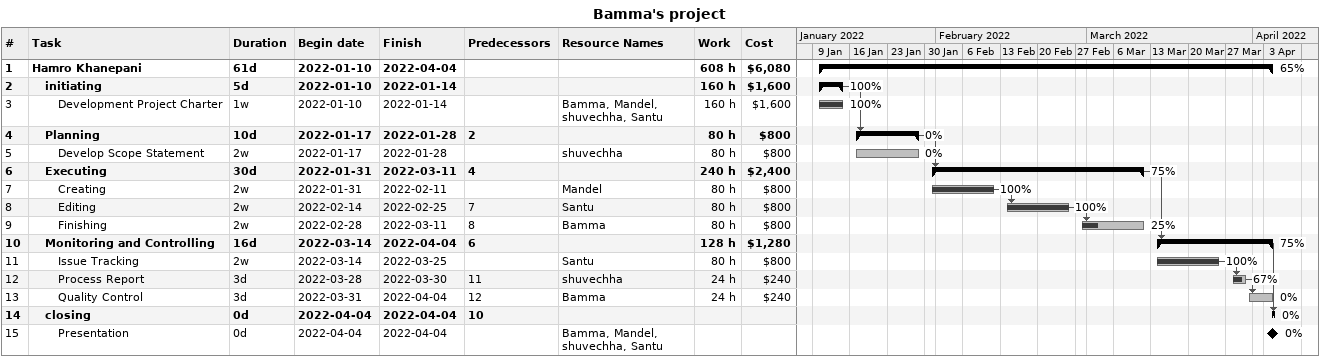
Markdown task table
Bamma's project

| ID | Level | Task | Duration | Start | Finish | Predecessors | Resources | % complete | Work (h) | Cost ($) |
|---|---|---|---|---|---|---|---|---|---|---|
| 1 | 1 | **Hamro Khanepani** | 61d | 2022-01-10 | 2022-04-04 |  |  | 65 | 608 | 6080 |
| 2 | 2 | **initiating** | 5d | 2022-01-10 | 2022-01-14 |  |  | 100 | 160 | 1600 |
| 3 | 3 | Development Project Charter | 1w | 2022-01-10 | 2022-01-14 |  | Bamma, Mandel, shuvechha, Santu | 100 | 160 | 1600 |
| 4 | 2 | **Planning** | 10d | 2022-01-17 | 2022-01-28 | 2 |  | 0 | 80 | 800 |
| 5 | 3 | Develop Scope Statement | 2w | 2022-01-17 | 2022-01-28 |  | shuvechha | 0 | 80 | 800 |
| 6 | 2 | **Executing** | 30d | 2022-01-31 | 2022-03-11 | 4 |  | 75 | 240 | 2400 |
| 7 | 3 | Creating | 2w | 2022-01-31 | 2022-02-11 |  | Mandel | 100 | 80 | 800 |
| 8 | 3 | Editing | 2w | 2022-02-14 | 2022-02-25 | 7 | Santu | 100 | 80 | 800 |
| 9 | 3 | Finishing | 2w | 2022-02-28 | 2022-03-11 | 8 | Bamma | 25 | 80 | 800 |
| 10 | 2 | **Monitoring and Controlling** | 16d | 2022-03-14 | 2022-04-04 | 6 |  | 75 | 128 | 1280 |
| 11 | 3 | Issue Tracking | 2w | 2022-03-14 | 2022-03-25 |  | Santu | 100 | 80 | 800 |
| 12 | 3 | Process Report | 3d | 2022-03-28 | 2022-03-30 | 11 | shuvechha | 67 | 24 | 240 |
| 13 | 3 | Quality Control | 3d | 2022-03-31 | 2022-04-04 | 12 | Bamma | 0 | 24 | 240 |
| 14 | 2 | **closing** | 0d | 2022-04-04 | 2022-04-04 | 10 |  | 0 |  |  |
| 15 | 3 | Presentation | 0d | 2022-04-04 | 2022-04-04 |  | Bamma, Mandel, shuvechha, Santu | 0 |  |  |
